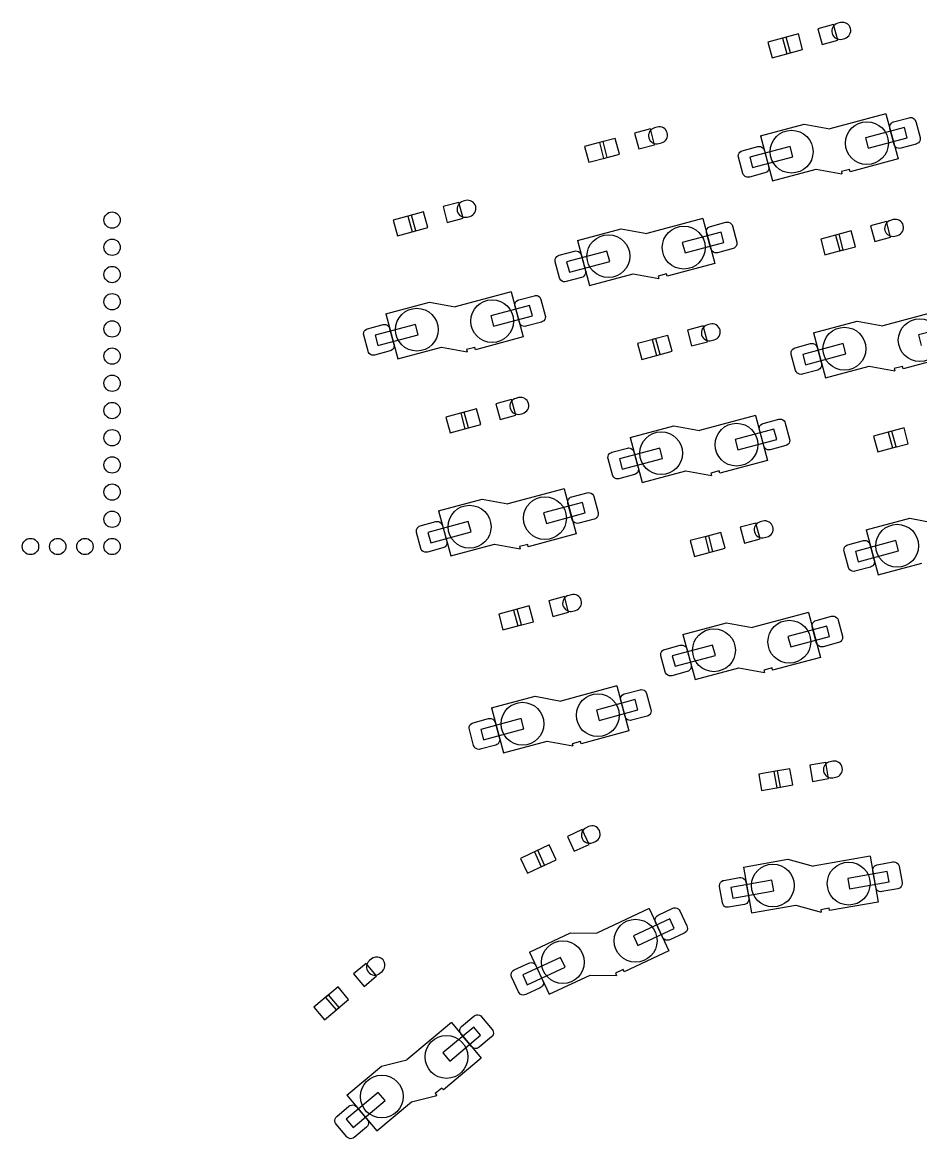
# Model space of a CAD drawing. Extents: x 13 to 283, y -158 to -54.
# Drawn here: x 147.8 to 231.7, y -158.4 to -54.1 of the extents above; entities that cross this region are included whole.
import ezdxf

# ---------------------------------------------------------------- set-up
doc = ezdxf.new("R2010")
doc.units = 0
doc.layers.add('BLACK', color=7, linetype='CONTINUOUS')

msp = doc.modelspace()

# ---------------------------------------------------------------- linework, layer by layer
at = {"layer": 'BLACK', "linetype": 'CONTINUOUS'}
for p, q in [((224.179535, -54.151348), (223.93419, -54.217088)), ((220.253047, -55.203446), (218.780976, -55.597887)), ((220.647488, -56.675517), (220.253047, -55.203446)), ((223.537195, -54.323462), (222.065124, -54.717903)), ((222.065124, -54.717903), (222.459565, -56.189974)), ((223.931636, -55.795533), (223.537195, -54.323462)), ((219.120017, -55.507041), (217.402601, -55.967222)), ((217.402601, -55.967222), (217.797041, -57.439293)), ((218.780976, -55.597887), (219.175417, -57.069958)), ((219.514457, -56.979112), (219.120017, -55.507041)), ((222.459565, -56.189974), (223.931636, -55.795533)), ((224.328631, -55.689158), (224.573976, -55.623418)), ((217.797041, -57.439293), (219.514457, -56.979112)), ((219.175417, -57.069958), (220.647488, -56.675517)), ((228.429456, -62.678958), (223.194138, -64.081757)), ((228.429456, -62.678958), (229.555319, -66.880735)), ((228.841754, -63.651845), (228.929727, -63.539978)), ((228.929727, -63.539978), (229.045652, -63.457428)), ((229.045652, -63.457428), (229.145356, -63.418882)), ((229.145356, -63.418882), (230.594245, -63.030653)), ((230.594245, -63.030653), (230.699864, -63.014183)), ((230.699864, -63.014183), (230.841534, -63.027711)), ((230.841534, -63.027711), (230.973654, -63.080604)), ((230.973654, -63.080604), (231.085521, -63.168577)), ((231.085521, -63.168577), (231.168072, -63.284503)), ((231.168072, -63.284503), (231.206618, -63.384207)), ((231.206618, -63.384207), (231.607787, -64.881392)), ((206.430403, -64.083594), (204.958332, -64.478035)), ((204.958332, -64.478035), (205.352773, -65.950106)), ((206.824844, -65.555665), (206.430403, -64.083594)), ((207.072743, -63.91148), (206.827398, -63.97722)), ((216.721135, -64.729154), (220.797342, -63.636937)), ((220.797342, -63.636937), (223.194138, -64.081757)), ((230.14283, -63.953948), (226.520609, -64.92452)), ((228.775333, -63.925635), (228.788861, -63.783966)), ((228.791803, -64.031254), (228.775333, -63.925635)), ((228.788861, -63.783966), (228.841754, -63.651845)), ((229.192972, -65.528439), (228.791803, -64.031254)), ((230.401649, -64.919874), (230.14283, -63.953948)), ((202.013225, -65.267173), (200.295809, -65.727354)), ((203.146255, -64.963578), (201.674184, -65.358019)), ((201.674184, -65.358019), (202.068625, -66.83009)), ((202.407665, -66.739244), (202.013225, -65.267173)), ((203.540696, -66.435649), (203.146255, -64.963578)), ((205.352773, -65.950106), (206.824844, -65.555665)), ((207.221839, -65.44929), (207.467184, -65.38355)), ((216.721135, -64.729154), (217.846997, -68.930931)), ((226.520609, -64.92452), (226.779428, -65.890446)), ((226.779428, -65.890446), (230.401649, -64.919874)), ((229.231518, -65.628143), (229.192972, -65.528439)), ((229.314069, -65.744069), (229.231518, -65.628143)), ((231.254234, -65.493764), (229.805345, -65.881993)), ((231.353938, -65.455218), (231.254234, -65.493764)), ((231.469863, -65.372668), (231.353938, -65.455218)), ((231.557836, -65.260801), (231.469863, -65.372668)), ((231.610729, -65.12868), (231.557836, -65.260801)), ((231.607787, -64.881392), (231.624257, -64.987011)), ((231.624257, -64.987011), (231.610729, -65.12868)), ((200.295809, -65.727354), (200.690249, -67.199425)), ((202.068625, -66.83009), (203.540696, -66.435649)), ((214.642537, -66.625466), (214.656065, -66.483797)), ((214.659007, -66.731085), (214.642537, -66.625466)), ((214.656065, -66.483797), (214.708958, -66.351676)), ((214.708958, -66.351676), (214.796931, -66.239809)), ((214.796931, -66.239809), (214.912856, -66.157259)), ((214.912856, -66.157259), (215.01256, -66.118713)), ((215.01256, -66.118713), (216.461449, -65.730484)), ((219.487368, -65.722031), (215.720257, -66.731425)), ((215.979076, -67.697351), (219.746187, -66.687957)), ((216.461449, -65.730484), (216.567068, -65.714014)), ((216.567068, -65.714014), (216.708738, -65.727542)), ((216.708738, -65.727542), (216.840858, -65.780435)), ((216.840858, -65.780435), (216.952725, -65.868408)), ((216.952725, -65.868408), (217.035276, -65.984334)), ((217.035276, -65.984334), (217.073822, -66.084038)), ((217.073822, -66.084038), (217.474991, -67.581223)), ((219.746187, -66.687957), (219.487368, -65.722031)), ((229.425936, -65.832042), (229.314069, -65.744069)), ((229.558056, -65.884935), (229.425936, -65.832042)), ((229.699726, -65.898463), (229.558056, -65.884935)), ((229.805345, -65.881993), (229.699726, -65.898463)), ((200.690249, -67.199425), (202.407665, -66.739244)), ((215.060176, -68.22827), (214.659007, -66.731085)), ((215.720257, -66.731425), (215.979076, -67.697351)), ((217.474991, -67.581223), (217.491461, -67.686842)), ((217.491461, -67.686842), (217.477933, -67.828511)), ((229.555319, -66.880735), (225.092742, -68.076479)), ((215.098722, -68.327974), (215.060176, -68.22827)), ((215.181273, -68.4439), (215.098722, -68.327974)), ((215.29314, -68.531873), (215.181273, -68.4439)), ((215.42526, -68.584766), (215.29314, -68.531873)), ((215.56693, -68.598294), (215.42526, -68.584766)), ((215.672549, -68.581824), (215.56693, -68.598294)), ((217.121438, -68.193595), (215.672549, -68.581824)), ((217.221142, -68.155049), (217.121438, -68.193595)), ((217.337067, -68.072499), (217.221142, -68.155049)), ((217.42504, -67.960632), (217.337067, -68.072499)), ((217.477933, -67.828511), (217.42504, -67.960632)), ((217.846997, -68.930931), (221.923204, -67.838714)), ((221.923204, -67.838714), (224.320001, -68.283535)), ((225.034508, -67.859146), (224.261767, -68.066201)), ((224.261767, -68.066201), (224.320001, -68.283535)), ((225.092742, -68.076479), (225.034508, -67.859146)), ((189.189494, -70.773835), (188.944149, -70.839575)), ((185.263006, -71.825933), (183.790935, -72.220374)), ((185.657447, -73.298004), (185.263006, -71.825933)), ((188.547154, -70.945949), (187.075083, -71.34039)), ((187.075083, -71.34039), (187.469524, -72.812461)), ((188.941595, -72.41802), (188.547154, -70.945949)), ((184.129976, -72.129528), (182.41256, -72.589709)), ((182.41256, -72.589709), (182.807, -74.06178)), ((183.790935, -72.220374), (184.185376, -73.692445)), ((184.524416, -73.601599), (184.129976, -72.129528)), ((187.469524, -72.812461), (188.941595, -72.41802)), ((189.33859, -72.311645), (189.583935, -72.245905)), ((211.322664, -72.43909), (206.087346, -73.841889)), ((211.322664, -72.43909), (212.448527, -76.640867)), ((212.038564, -73.179014), (213.487453, -72.790785)), ((213.487453, -72.790785), (213.593072, -72.774315)), ((213.593072, -72.774315), (213.734742, -72.787843)), ((213.734742, -72.787843), (213.866862, -72.840736)), ((213.866862, -72.840736), (213.978729, -72.928709)), ((213.978729, -72.928709), (214.06128, -73.044635)), ((228.467699, -72.724349), (226.995628, -73.11879)), ((228.86214, -74.19642), (228.467699, -72.724349)), ((229.110039, -72.552235), (228.864694, -72.617975)), ((182.807, -74.06178), (184.524416, -73.601599)), ((184.185376, -73.692445), (185.657447, -73.298004)), ((199.614343, -74.489286), (203.69055, -73.397069)), ((203.69055, -73.397069), (206.087346, -73.841889)), ((213.036038, -73.71408), (209.413817, -74.684652)), ((211.668541, -73.685767), (211.682069, -73.544098)), ((211.685011, -73.791386), (211.668541, -73.685767)), ((211.682069, -73.544098), (211.734962, -73.411977)), ((212.08618, -75.288571), (211.685011, -73.791386)), ((211.734962, -73.411977), (211.822935, -73.30011)), ((211.822935, -73.30011), (211.93886, -73.21756)), ((211.93886, -73.21756), (212.038564, -73.179014)), ((213.294857, -74.680006), (213.036038, -73.71408)), ((214.06128, -73.044635), (214.099826, -73.144339)), ((214.099826, -73.144339), (214.500995, -74.641524)), ((224.050521, -73.907928), (222.333105, -74.368109)), ((225.183551, -73.604333), (223.71148, -73.998774)), ((223.71148, -73.998774), (224.105921, -75.470845)), ((224.444961, -75.379999), (224.050521, -73.907928)), ((225.577992, -75.076404), (225.183551, -73.604333)), ((226.995628, -73.11879), (227.390069, -74.590861)), ((199.614343, -74.489286), (200.740205, -78.691063)), ((209.413817, -74.684652), (209.672636, -75.650578)), ((209.672636, -75.650578), (213.294857, -74.680006)), ((214.451044, -75.020933), (214.363071, -75.1328)), ((214.503937, -74.888812), (214.451044, -75.020933)), ((214.500995, -74.641524), (214.517465, -74.747143)), ((214.517465, -74.747143), (214.503937, -74.888812)), ((222.333105, -74.368109), (222.727545, -75.84018)), ((227.390069, -74.590861), (228.86214, -74.19642)), ((229.259135, -74.090045), (229.50448, -74.024305)), ((197.602166, -76.111808), (197.690139, -75.999941)), ((197.690139, -75.999941), (197.806064, -75.917391)), ((197.806064, -75.917391), (197.905768, -75.878845)), ((197.905768, -75.878845), (199.354657, -75.490616)), ((202.380576, -75.482163), (198.613465, -76.491557)), ((199.354657, -75.490616), (199.460276, -75.474146)), ((199.460276, -75.474146), (199.601946, -75.487674)), ((199.601946, -75.487674), (199.734066, -75.540567)), ((199.734066, -75.540567), (199.845933, -75.62854)), ((199.845933, -75.62854), (199.928484, -75.744466)), ((199.928484, -75.744466), (199.96703, -75.84417)), ((199.96703, -75.84417), (200.368199, -77.341355)), ((202.639395, -76.448089), (202.380576, -75.482163)), ((212.124726, -75.388275), (212.08618, -75.288571)), ((212.207277, -75.504201), (212.124726, -75.388275)), ((212.319144, -75.592174), (212.207277, -75.504201)), ((212.451264, -75.645067), (212.319144, -75.592174)), ((212.592934, -75.658595), (212.451264, -75.645067)), ((212.698553, -75.642125), (212.592934, -75.658595)), ((214.147442, -75.253896), (212.698553, -75.642125)), ((214.247146, -75.21535), (214.147442, -75.253896)), ((214.363071, -75.1328), (214.247146, -75.21535)), ((222.727545, -75.84018), (224.444961, -75.379999)), ((224.105921, -75.470845), (225.577992, -75.076404)), ((197.535745, -76.385598), (197.549273, -76.243929)), ((197.552215, -76.491217), (197.535745, -76.385598)), ((197.549273, -76.243929), (197.602166, -76.111808)), ((197.953384, -77.988402), (197.552215, -76.491217)), ((198.613465, -76.491557), (198.872284, -77.457483)), ((198.872284, -77.457483), (202.639395, -76.448089)), ((212.448527, -76.640867), (207.98595, -77.836611)), ((197.99193, -78.088106), (197.953384, -77.988402)), ((198.074481, -78.204032), (197.99193, -78.088106)), ((200.014646, -77.953727), (198.565757, -78.341956)), ((200.11435, -77.915181), (200.014646, -77.953727)), ((200.230275, -77.832631), (200.11435, -77.915181)), ((200.318248, -77.720764), (200.230275, -77.832631)), ((200.371141, -77.588643), (200.318248, -77.720764)), ((200.368199, -77.341355), (200.384669, -77.446974)), ((200.384669, -77.446974), (200.371141, -77.588643)), ((200.740205, -78.691063), (204.816412, -77.598846)), ((204.816412, -77.598846), (207.213209, -78.043667)), ((207.927716, -77.619278), (207.154975, -77.826333)), ((207.154975, -77.826333), (207.213209, -78.043667)), ((207.98595, -77.836611), (207.927716, -77.619278)), ((198.186348, -78.292005), (198.074481, -78.204032)), ((198.318468, -78.344898), (198.186348, -78.292005)), ((198.460138, -78.358426), (198.318468, -78.344898)), ((198.565757, -78.341956), (198.460138, -78.358426)), ((181.731094, -81.351641), (185.807301, -80.259424)), ((185.807301, -80.259424), (188.204097, -80.704244)), ((193.439415, -79.301445), (188.204097, -80.704244)), ((193.439415, -79.301445), (194.565278, -83.503222)), ((193.79882, -80.406453), (193.851713, -80.274332)), ((193.851713, -80.274332), (193.939686, -80.162465)), ((193.939686, -80.162465), (194.055611, -80.079915)), ((194.055611, -80.079915), (194.155315, -80.041369)), ((194.155315, -80.041369), (195.604204, -79.65314)), ((195.604204, -79.65314), (195.709823, -79.63667)), ((195.709823, -79.63667), (195.851493, -79.650198)), ((195.851493, -79.650198), (195.983613, -79.703091)), ((195.983613, -79.703091), (196.09548, -79.791064)), ((196.09548, -79.791064), (196.178031, -79.90699)), ((196.178031, -79.90699), (196.216577, -80.006694)), ((196.216577, -80.006694), (196.617746, -81.503879)), ((195.152789, -80.576435), (191.530568, -81.547007)), ((193.785292, -80.548122), (193.79882, -80.406453)), ((193.801762, -80.653741), (193.785292, -80.548122)), ((194.202931, -82.150926), (193.801762, -80.653741)), ((195.411608, -81.542361), (195.152789, -80.576435)), ((233.359959, -81.079845), (228.124641, -82.482644)), ((180.022519, -82.7412), (181.471408, -82.352971)), ((184.497327, -82.344518), (180.730216, -83.353912)), ((181.471408, -82.352971), (181.577027, -82.336501)), ((181.577027, -82.336501), (181.718697, -82.350029)), ((181.718697, -82.350029), (181.850817, -82.402922)), ((181.731094, -81.351641), (182.856956, -85.553418)), ((184.756146, -83.310444), (184.497327, -82.344518)), ((191.530568, -81.547007), (191.789387, -82.512933)), ((191.789387, -82.512933), (195.411608, -81.542361)), ((194.241477, -82.25063), (194.202931, -82.150926)), ((194.324028, -82.366556), (194.241477, -82.25063)), ((196.264193, -82.116251), (194.815304, -82.50448)), ((196.363897, -82.077705), (196.264193, -82.116251)), ((196.479822, -81.995155), (196.363897, -82.077705)), ((196.567795, -81.883288), (196.479822, -81.995155)), ((196.620688, -81.751167), (196.567795, -81.883288)), ((196.617746, -81.503879), (196.634216, -81.609498)), ((196.634216, -81.609498), (196.620688, -81.751167)), ((212.003246, -82.312367), (211.757901, -82.378107)), ((221.651638, -83.130041), (225.727845, -82.037824)), ((225.727845, -82.037824), (228.124641, -82.482644)), ((235.073333, -82.354835), (231.451112, -83.325407)), ((179.652496, -83.247953), (179.666024, -83.106284)), ((179.668966, -83.353572), (179.652496, -83.247953)), ((179.666024, -83.106284), (179.718917, -82.974163)), ((180.070135, -84.850757), (179.668966, -83.353572)), ((179.718917, -82.974163), (179.80689, -82.862296)), ((179.80689, -82.862296), (179.922815, -82.779746)), ((179.922815, -82.779746), (180.022519, -82.7412)), ((180.730216, -83.353912), (180.989035, -84.319838)), ((180.989035, -84.319838), (184.756146, -83.310444)), ((181.850817, -82.402922), (181.962684, -82.490895)), ((181.962684, -82.490895), (182.045235, -82.606821)), ((182.045235, -82.606821), (182.083781, -82.706525)), ((182.083781, -82.706525), (182.48495, -84.20371)), ((194.435895, -82.454529), (194.324028, -82.366556)), ((194.568015, -82.507422), (194.435895, -82.454529)), ((194.709685, -82.52095), (194.568015, -82.507422)), ((194.815304, -82.50448), (194.709685, -82.52095)), ((208.076758, -83.364465), (206.604687, -83.758906)), ((208.471199, -84.836536), (208.076758, -83.364465)), ((211.360906, -82.484481), (209.888835, -82.878922)), ((209.888835, -82.878922), (210.283276, -84.350993)), ((211.755347, -83.956552), (211.360906, -82.484481)), ((221.651638, -83.130041), (222.7775, -87.331818)), ((231.451112, -83.325407), (231.709931, -84.291333)), ((182.48495, -84.20371), (182.50142, -84.309329)), ((182.50142, -84.309329), (182.487892, -84.450998)), ((194.565278, -83.503222), (190.102701, -84.698966)), ((206.943728, -83.66806), (205.226312, -84.128241)), ((205.226312, -84.128241), (205.620752, -85.600312)), ((206.604687, -83.758906), (206.999128, -85.230977)), ((207.338168, -85.140131), (206.943728, -83.66806)), ((210.283276, -84.350993), (211.755347, -83.956552)), ((212.152342, -83.850177), (212.397687, -83.784437)), ((219.943063, -84.5196), (221.391952, -84.131371)), ((224.417871, -84.122918), (220.65076, -85.132312)), ((221.391952, -84.131371), (221.497571, -84.114901)), ((221.497571, -84.114901), (221.639241, -84.128429)), ((221.639241, -84.128429), (221.771361, -84.181322)), ((221.771361, -84.181322), (221.883228, -84.269295)), ((221.883228, -84.269295), (221.965779, -84.385221)), ((221.965779, -84.385221), (222.004325, -84.484925)), ((224.67669, -85.088844), (224.417871, -84.122918)), ((180.108681, -84.950461), (180.070135, -84.850757)), ((180.191232, -85.066387), (180.108681, -84.950461)), ((180.303099, -85.15436), (180.191232, -85.066387)), ((180.435219, -85.207253), (180.303099, -85.15436)), ((180.576889, -85.220781), (180.435219, -85.207253)), ((180.682508, -85.204311), (180.576889, -85.220781)), ((182.131397, -84.816082), (180.682508, -85.204311)), ((182.231101, -84.777536), (182.131397, -84.816082)), ((182.347026, -84.694986), (182.231101, -84.777536)), ((182.434999, -84.583119), (182.347026, -84.694986)), ((182.487892, -84.450998), (182.434999, -84.583119)), ((182.856956, -85.553418), (186.933163, -84.461201)), ((186.933163, -84.461201), (189.32996, -84.906022)), ((190.044467, -84.481633), (189.271726, -84.688688)), ((189.271726, -84.688688), (189.32996, -84.906022)), ((190.102701, -84.698966), (190.044467, -84.481633)), ((205.620752, -85.600312), (207.338168, -85.140131)), ((206.999128, -85.230977), (208.471199, -84.836536)), ((219.57304, -85.026353), (219.586568, -84.884684)), ((219.58951, -85.131972), (219.57304, -85.026353)), ((219.586568, -84.884684), (219.639461, -84.752563)), ((219.990679, -86.629157), (219.58951, -85.131972)), ((219.639461, -84.752563), (219.727434, -84.640696)), ((219.727434, -84.640696), (219.843359, -84.558146)), ((219.843359, -84.558146), (219.943063, -84.5196)), ((220.65076, -85.132312), (220.909579, -86.098238)), ((220.909579, -86.098238), (224.67669, -85.088844)), ((222.004325, -84.484925), (222.405494, -85.98211)), ((234.485822, -85.281622), (230.023245, -86.477366)), ((222.26757, -86.473386), (222.151645, -86.555936)), ((222.355543, -86.361519), (222.26757, -86.473386)), ((222.408436, -86.229398), (222.355543, -86.361519)), ((222.405494, -85.98211), (222.421964, -86.087729)), ((222.421964, -86.087729), (222.408436, -86.229398)), ((222.7775, -87.331818), (226.853707, -86.239601)), ((226.853707, -86.239601), (229.250504, -86.684422)), ((229.965011, -86.260033), (229.19227, -86.467088)), ((229.19227, -86.467088), (229.250504, -86.684422)), ((230.023245, -86.477366), (229.965011, -86.260033)), ((220.029225, -86.728861), (219.990679, -86.629157)), ((220.111776, -86.844787), (220.029225, -86.728861)), ((220.223643, -86.93276), (220.111776, -86.844787)), ((220.355763, -86.985653), (220.223643, -86.93276)), ((220.497433, -86.999181), (220.355763, -86.985653)), ((220.603052, -86.982711), (220.497433, -86.999181)), ((222.051941, -86.594482), (220.603052, -86.982711)), ((222.151645, -86.555936), (222.051941, -86.594482)), ((193.477657, -89.346836), (192.005586, -89.741277)), ((193.872098, -90.818907), (193.477657, -89.346836)), ((194.119997, -89.174722), (193.874652, -89.240462)), ((189.060479, -90.530415), (187.343063, -90.990596)), ((190.193509, -90.22682), (188.721438, -90.621261)), ((188.721438, -90.621261), (189.115879, -92.093332)), ((189.454919, -92.002486), (189.060479, -90.530415)), ((190.58795, -91.698891), (190.193509, -90.22682)), ((192.005586, -89.741277), (192.400027, -91.213348)), ((194.269093, -90.712532), (194.514438, -90.646792)), ((187.343063, -90.990596), (187.737503, -92.462667)), ((189.115879, -92.093332), (190.58795, -91.698891)), ((192.400027, -91.213348), (193.872098, -90.818907)), ((216.253167, -90.839977), (211.017849, -92.242776)), ((216.253167, -90.839977), (217.37903, -95.041754)), ((216.665465, -91.812864), (216.753438, -91.700997)), ((216.753438, -91.700997), (216.869363, -91.618447)), ((216.869363, -91.618447), (216.969067, -91.579901)), ((216.969067, -91.579901), (218.417956, -91.191672)), ((218.417956, -91.191672), (218.523575, -91.175202)), ((218.523575, -91.175202), (218.665245, -91.18873)), ((218.665245, -91.18873), (218.797365, -91.241623)), ((218.797365, -91.241623), (218.909232, -91.329596)), ((218.909232, -91.329596), (218.991783, -91.445522)), ((218.991783, -91.445522), (219.030329, -91.545226)), ((219.030329, -91.545226), (219.431498, -93.042411)), ((187.737503, -92.462667), (189.454919, -92.002486)), ((204.544846, -92.890173), (208.621053, -91.797956)), ((208.621053, -91.797956), (211.017849, -92.242776)), ((217.966541, -92.114967), (214.34432, -93.085539)), ((216.599044, -92.086654), (216.612572, -91.944985)), ((216.615514, -92.192273), (216.599044, -92.086654)), ((216.612572, -91.944985), (216.665465, -91.812864)), ((217.016683, -93.689458), (216.615514, -92.192273)), ((218.22536, -93.080893), (217.966541, -92.114967)), ((228.981022, -92.308815), (227.263606, -92.768996)), ((227.263606, -92.768996), (227.658046, -94.241067)), ((230.114052, -92.00522), (228.641981, -92.399661)), ((228.641981, -92.399661), (229.036422, -93.871732)), ((229.375462, -93.780886), (228.981022, -92.308815)), ((230.508493, -93.477291), (230.114052, -92.00522)), ((204.544846, -92.890173), (205.670708, -97.09195)), ((214.34432, -93.085539), (214.603139, -94.051465)), ((214.603139, -94.051465), (218.22536, -93.080893)), ((217.055229, -93.789162), (217.016683, -93.689458)), ((217.13778, -93.905088), (217.055229, -93.789162)), ((219.077945, -93.654783), (217.629056, -94.043012)), ((219.177649, -93.616237), (219.077945, -93.654783)), ((219.293574, -93.533687), (219.177649, -93.616237)), ((219.381547, -93.42182), (219.293574, -93.533687)), ((219.43444, -93.289699), (219.381547, -93.42182)), ((219.431498, -93.042411), (219.447968, -93.14803)), ((219.447968, -93.14803), (219.43444, -93.289699)), ((227.658046, -94.241067), (229.375462, -93.780886)), ((229.036422, -93.871732), (230.508493, -93.477291)), ((202.466248, -94.786485), (202.479776, -94.644816)), ((202.482718, -94.892104), (202.466248, -94.786485)), ((202.479776, -94.644816), (202.532669, -94.512695)), ((202.532669, -94.512695), (202.620642, -94.400828)), ((202.620642, -94.400828), (202.736567, -94.318278)), ((202.736567, -94.318278), (202.836271, -94.279732)), ((202.836271, -94.279732), (204.28516, -93.891503)), ((207.311079, -93.88305), (203.543968, -94.892444)), ((203.802787, -95.85837), (207.569898, -94.848976)), ((204.28516, -93.891503), (204.390779, -93.875033)), ((204.390779, -93.875033), (204.532449, -93.888561)), ((204.532449, -93.888561), (204.664569, -93.941454)), ((204.664569, -93.941454), (204.776436, -94.029427)), ((204.776436, -94.029427), (204.858987, -94.145353)), ((204.858987, -94.145353), (204.897533, -94.245057)), ((204.897533, -94.245057), (205.298702, -95.742242)), ((207.569898, -94.848976), (207.311079, -93.88305)), ((217.249647, -93.993061), (217.13778, -93.905088)), ((217.381767, -94.045954), (217.249647, -93.993061)), ((217.523437, -94.059482), (217.381767, -94.045954)), ((217.629056, -94.043012), (217.523437, -94.059482)), ((202.883887, -96.389289), (202.482718, -94.892104)), ((203.543968, -94.892444), (203.802787, -95.85837)), ((205.298702, -95.742242), (205.315172, -95.847861)), ((205.315172, -95.847861), (205.301644, -95.98953)), ((217.37903, -95.041754), (212.916453, -96.237498)), ((202.922433, -96.488993), (202.883887, -96.389289)), ((203.004984, -96.604919), (202.922433, -96.488993)), ((203.116851, -96.692892), (203.004984, -96.604919)), ((203.248971, -96.745785), (203.116851, -96.692892)), ((203.390641, -96.759313), (203.248971, -96.745785)), ((203.49626, -96.742843), (203.390641, -96.759313)), ((204.945149, -96.354614), (203.49626, -96.742843)), ((205.044853, -96.316068), (204.945149, -96.354614)), ((205.160778, -96.233518), (205.044853, -96.316068)), ((205.248751, -96.121651), (205.160778, -96.233518)), ((205.301644, -95.98953), (205.248751, -96.121651)), ((205.670708, -97.09195), (209.746915, -95.999733)), ((209.746915, -95.999733), (212.143712, -96.444554)), ((212.858219, -96.020165), (212.085478, -96.22722)), ((212.085478, -96.22722), (212.143712, -96.444554)), ((212.916453, -96.237498), (212.858219, -96.020165)), ((198.369918, -97.702332), (193.1346, -99.105131)), ((198.369918, -97.702332), (199.495781, -101.904109)), ((186.661597, -99.752528), (190.737804, -98.660311)), ((190.737804, -98.660311), (193.1346, -99.105131)), ((200.083292, -98.977322), (196.461071, -99.947894)), ((198.715795, -98.949009), (198.729323, -98.80734)), ((198.732265, -99.054628), (198.715795, -98.949009)), ((198.729323, -98.80734), (198.782216, -98.675219)), ((198.782216, -98.675219), (198.870189, -98.563352)), ((198.870189, -98.563352), (198.986114, -98.480802)), ((198.986114, -98.480802), (199.085818, -98.442256)), ((199.085818, -98.442256), (200.534707, -98.054027)), ((200.342111, -99.943248), (200.083292, -98.977322)), ((200.534707, -98.054027), (200.640326, -98.037557)), ((200.640326, -98.037557), (200.781996, -98.051085)), ((200.781996, -98.051085), (200.914116, -98.103978)), ((200.914116, -98.103978), (201.025983, -98.191951)), ((201.025983, -98.191951), (201.108534, -98.307877)), ((201.108534, -98.307877), (201.14708, -98.407581)), ((201.14708, -98.407581), (201.548249, -99.904766)), ((186.661597, -99.752528), (187.787459, -103.954305)), ((196.461071, -99.947894), (196.71989, -100.91382)), ((196.71989, -100.91382), (200.342111, -99.943248)), ((199.133434, -100.551813), (198.732265, -99.054628)), ((201.548249, -99.904766), (201.564719, -100.010385)), ((201.564719, -100.010385), (201.551191, -100.152054)), ((184.953022, -101.142087), (186.401911, -100.753858)), ((189.42783, -100.745405), (185.660719, -101.754799)), ((186.401911, -100.753858), (186.50753, -100.737388)), ((186.50753, -100.737388), (186.6492, -100.750916)), ((186.6492, -100.750916), (186.78132, -100.803809)), ((186.78132, -100.803809), (186.893187, -100.891782)), ((186.893187, -100.891782), (186.975738, -101.007708)), ((186.975738, -101.007708), (187.014284, -101.107412)), ((187.014284, -101.107412), (187.415453, -102.604597)), ((189.686649, -101.711331), (189.42783, -100.745405)), ((199.17198, -100.651517), (199.133434, -100.551813)), ((199.254531, -100.767443), (199.17198, -100.651517)), ((199.366398, -100.855416), (199.254531, -100.767443)), ((199.498518, -100.908309), (199.366398, -100.855416)), ((199.640188, -100.921837), (199.498518, -100.908309)), ((199.745807, -100.905367), (199.640188, -100.921837)), ((201.194696, -100.517138), (199.745807, -100.905367)), ((201.2944, -100.478592), (201.194696, -100.517138)), ((201.410325, -100.396042), (201.2944, -100.478592)), ((201.498298, -100.284175), (201.410325, -100.396042)), ((201.551191, -100.152054), (201.498298, -100.284175)), ((216.291409, -100.885368), (214.819338, -101.279809)), ((216.68585, -102.357439), (216.291409, -100.885368)), ((216.933749, -100.713254), (216.688404, -100.778994)), ((226.582142, -101.530928), (230.658349, -100.438711)), ((230.658349, -100.438711), (233.055145, -100.883531)), ((184.582999, -101.64884), (184.596527, -101.507171)), ((184.599469, -101.754459), (184.582999, -101.64884)), ((184.596527, -101.507171), (184.64942, -101.37505)), ((185.000638, -103.251644), (184.599469, -101.754459)), ((184.64942, -101.37505), (184.737393, -101.263183)), ((184.737393, -101.263183), (184.853318, -101.180633)), ((184.853318, -101.180633), (184.953022, -101.142087)), ((185.660719, -101.754799), (185.919538, -102.720725)), ((185.919538, -102.720725), (189.686649, -101.711331)), ((199.495781, -101.904109), (195.033204, -103.099853)), ((211.874231, -102.068947), (210.156815, -102.529128)), ((213.007261, -101.765352), (211.53519, -102.159793)), ((211.53519, -102.159793), (211.929631, -103.631864)), ((212.268671, -103.541018), (211.874231, -102.068947)), ((213.401702, -103.237423), (213.007261, -101.765352)), ((214.819338, -101.279809), (215.213779, -102.75188)), ((226.582142, -101.530928), (227.708004, -105.732705)), ((187.161604, -103.178423), (187.0619, -103.216969)), ((187.277529, -103.095873), (187.161604, -103.178423)), ((187.365502, -102.984006), (187.277529, -103.095873)), ((187.418395, -102.851885), (187.365502, -102.984006)), ((187.415453, -102.604597), (187.431923, -102.710216)), ((187.431923, -102.710216), (187.418395, -102.851885)), ((187.787459, -103.954305), (191.863666, -102.862088)), ((191.863666, -102.862088), (194.260463, -103.306909)), ((194.97497, -102.88252), (194.202229, -103.089575)), ((194.202229, -103.089575), (194.260463, -103.306909)), ((195.033204, -103.099853), (194.97497, -102.88252)), ((210.156815, -102.529128), (210.551255, -104.001199)), ((215.213779, -102.75188), (216.68585, -102.357439)), ((217.082845, -102.251064), (217.32819, -102.185324)), ((224.517072, -103.285571), (224.569965, -103.15345)), ((224.569965, -103.15345), (224.657938, -103.041583)), ((224.657938, -103.041583), (224.773863, -102.959033)), ((224.773863, -102.959033), (224.873567, -102.920487)), ((224.873567, -102.920487), (226.322456, -102.532258)), ((229.348375, -102.523805), (225.581264, -103.533199)), ((226.322456, -102.532258), (226.428075, -102.515788)), ((226.428075, -102.515788), (226.569745, -102.529316)), ((226.569745, -102.529316), (226.701865, -102.582209)), ((226.701865, -102.582209), (226.813732, -102.670182)), ((226.813732, -102.670182), (226.896283, -102.786108)), ((226.896283, -102.786108), (226.934829, -102.885812)), ((226.934829, -102.885812), (227.335998, -104.382997)), ((229.607194, -103.489731), (229.348375, -102.523805)), ((185.039184, -103.351348), (185.000638, -103.251644)), ((185.121735, -103.467274), (185.039184, -103.351348)), ((185.233602, -103.555247), (185.121735, -103.467274)), ((185.365722, -103.60814), (185.233602, -103.555247)), ((185.507392, -103.621668), (185.365722, -103.60814)), ((185.613011, -103.605198), (185.507392, -103.621668)), ((187.0619, -103.216969), (185.613011, -103.605198)), ((210.551255, -104.001199), (212.268671, -103.541018)), ((211.929631, -103.631864), (213.401702, -103.237423)), ((224.503544, -103.42724), (224.517072, -103.285571)), ((224.520014, -103.532859), (224.503544, -103.42724)), ((224.921183, -105.030044), (224.520014, -103.532859)), ((225.581264, -103.533199), (225.840083, -104.499125)), ((225.840083, -104.499125), (229.607194, -103.489731)), ((224.959729, -105.129748), (224.921183, -105.030044)), ((225.04228, -105.245674), (224.959729, -105.129748)), ((225.154147, -105.333647), (225.04228, -105.245674)), ((226.982445, -104.995369), (225.533556, -105.383598)), ((227.082149, -104.956823), (226.982445, -104.995369)), ((227.198074, -104.874273), (227.082149, -104.956823)), ((227.286047, -104.762406), (227.198074, -104.874273)), ((227.33894, -104.630285), (227.286047, -104.762406)), ((227.335998, -104.382997), (227.352468, -104.488616)), ((227.352468, -104.488616), (227.33894, -104.630285)), ((227.708004, -105.732705), (231.784211, -104.640488)), ((225.286267, -105.38654), (225.154147, -105.333647)), ((225.427937, -105.400068), (225.286267, -105.38654)), ((225.533556, -105.383598), (225.427937, -105.400068)), ((198.408161, -107.747722), (196.93609, -108.142163)), ((196.93609, -108.142163), (197.330531, -109.614234)), ((198.802602, -109.219793), (198.408161, -107.747722)), ((199.050501, -107.575608), (198.805156, -107.641348)), ((193.990983, -108.931301), (192.273567, -109.391482)), ((192.273567, -109.391482), (192.668007, -110.863553)), ((195.124013, -108.627706), (193.651942, -109.022147)), ((193.651942, -109.022147), (194.046383, -110.494218)), ((194.385423, -110.403372), (193.990983, -108.931301)), ((195.518454, -110.099777), (195.124013, -108.627706)), ((197.330531, -109.614234), (198.802602, -109.219793)), ((199.199597, -109.113418), (199.444942, -109.047678)), ((221.18367, -109.240864), (215.948352, -110.643663)), ((221.18367, -109.240864), (222.309533, -113.442641)), ((192.668007, -110.863553), (194.385423, -110.403372)), ((194.046383, -110.494218), (195.518454, -110.099777)), ((209.475349, -111.29106), (213.551556, -110.198843)), ((213.551556, -110.198843), (215.948352, -110.643663)), ((221.529547, -110.487541), (221.543075, -110.345872)), ((221.546017, -110.59316), (221.529547, -110.487541)), ((221.543075, -110.345872), (221.595968, -110.213751)), ((221.595968, -110.213751), (221.683941, -110.101884)), ((221.683941, -110.101884), (221.799866, -110.019334)), ((221.799866, -110.019334), (221.89957, -109.980788)), ((221.89957, -109.980788), (223.348459, -109.592559)), ((223.348459, -109.592559), (223.454078, -109.576089)), ((223.454078, -109.576089), (223.595748, -109.589617)), ((223.595748, -109.589617), (223.727868, -109.64251)), ((223.727868, -109.64251), (223.839735, -109.730483)), ((223.839735, -109.730483), (223.922286, -109.846409)), ((223.922286, -109.846409), (223.960832, -109.946113)), ((223.960832, -109.946113), (224.362001, -111.443298)), ((209.475349, -111.29106), (210.601211, -115.492837)), ((222.897044, -110.515854), (219.274823, -111.486426)), ((219.274823, -111.486426), (219.533642, -112.452352)), ((219.533642, -112.452352), (223.155863, -111.48178)), ((221.947186, -112.090345), (221.546017, -110.59316)), ((223.155863, -111.48178), (222.897044, -110.515854)), ((224.362001, -111.443298), (224.378471, -111.548917)), ((224.378471, -111.548917), (224.364943, -111.690586)), ((207.766774, -112.680619), (209.215663, -112.29239)), ((212.241582, -112.283937), (208.474471, -113.293331)), ((209.215663, -112.29239), (209.321282, -112.27592)), ((209.321282, -112.27592), (209.462952, -112.289448)), ((209.462952, -112.289448), (209.595072, -112.342341)), ((209.595072, -112.342341), (209.706939, -112.430314)), ((209.706939, -112.430314), (209.78949, -112.54624)), ((209.78949, -112.54624), (209.828036, -112.645944)), ((212.500401, -113.249863), (212.241582, -112.283937)), ((221.985732, -112.190049), (221.947186, -112.090345)), ((222.068283, -112.305975), (221.985732, -112.190049)), ((222.18015, -112.393948), (222.068283, -112.305975)), ((222.31227, -112.446841), (222.18015, -112.393948)), ((222.45394, -112.460369), (222.31227, -112.446841)), ((222.559559, -112.443899), (222.45394, -112.460369)), ((224.008448, -112.05567), (222.559559, -112.443899)), ((224.108152, -112.017124), (224.008448, -112.05567)), ((224.224077, -111.934574), (224.108152, -112.017124)), ((224.31205, -111.822707), (224.224077, -111.934574)), ((224.364943, -111.690586), (224.31205, -111.822707)), ((207.396751, -113.187372), (207.410279, -113.045703)), ((207.413221, -113.292991), (207.396751, -113.187372)), ((207.410279, -113.045703), (207.463172, -112.913582)), ((207.81439, -114.790176), (207.413221, -113.292991)), ((207.463172, -112.913582), (207.551145, -112.801715)), ((207.551145, -112.801715), (207.66707, -112.719165)), ((207.66707, -112.719165), (207.766774, -112.680619)), ((208.474471, -113.293331), (208.73329, -114.259257)), ((208.73329, -114.259257), (212.500401, -113.249863)), ((209.828036, -112.645944), (210.229205, -114.143129)), ((222.309533, -113.442641), (217.846956, -114.638385)), ((210.091281, -114.634405), (209.975356, -114.716955)), ((210.179254, -114.522538), (210.091281, -114.634405)), ((210.232147, -114.390417), (210.179254, -114.522538)), ((210.229205, -114.143129), (210.245675, -114.248748)), ((210.245675, -114.248748), (210.232147, -114.390417)), ((210.601211, -115.492837), (214.677418, -114.40062)), ((214.677418, -114.40062), (217.074215, -114.845441)), ((217.788722, -114.421052), (217.015981, -114.628107)), ((217.015981, -114.628107), (217.074215, -114.845441)), ((217.846956, -114.638385), (217.788722, -114.421052)), ((207.852936, -114.88988), (207.81439, -114.790176)), ((207.935487, -115.005806), (207.852936, -114.88988)), ((208.047354, -115.093779), (207.935487, -115.005806)), ((208.179474, -115.146672), (208.047354, -115.093779)), ((208.321144, -115.1602), (208.179474, -115.146672)), ((208.426763, -115.14373), (208.321144, -115.1602)), ((209.875652, -114.755501), (208.426763, -115.14373)), ((209.975356, -114.716955), (209.875652, -114.755501)), ((203.300421, -116.103219), (198.065103, -117.506018)), ((203.300421, -116.103219), (204.426284, -120.304996)), ((204.016321, -116.843143), (205.46521, -116.454914)), ((205.46521, -116.454914), (205.570829, -116.438444)), ((205.570829, -116.438444), (205.712499, -116.451972)), ((205.712499, -116.451972), (205.844619, -116.504865)), ((205.844619, -116.504865), (205.956486, -116.592838)), ((205.956486, -116.592838), (206.039037, -116.708764)), ((206.039037, -116.708764), (206.077583, -116.808468)), ((191.5921, -118.153415), (195.668307, -117.061198)), ((195.668307, -117.061198), (198.065103, -117.506018)), ((205.013795, -117.378209), (201.391574, -118.348781)), ((203.646298, -117.349896), (203.659826, -117.208227)), ((203.662768, -117.455515), (203.646298, -117.349896)), ((203.659826, -117.208227), (203.712719, -117.076106)), ((204.063937, -118.9527), (203.662768, -117.455515)), ((203.712719, -117.076106), (203.800692, -116.964239)), ((203.800692, -116.964239), (203.916617, -116.881689)), ((203.916617, -116.881689), (204.016321, -116.843143)), ((205.272614, -118.344135), (205.013795, -117.378209)), ((206.077583, -116.808468), (206.478752, -118.305653)), ((191.5921, -118.153415), (192.717962, -122.355192)), ((201.391574, -118.348781), (201.650393, -119.314707)), ((201.650393, -119.314707), (205.272614, -118.344135)), ((206.340828, -118.796929), (206.224903, -118.879479)), ((206.428801, -118.685062), (206.340828, -118.796929)), ((206.481694, -118.552941), (206.428801, -118.685062)), ((206.478752, -118.305653), (206.495222, -118.411272)), ((206.495222, -118.411272), (206.481694, -118.552941)), ((189.52703, -119.908058), (189.579923, -119.775937)), ((189.579923, -119.775937), (189.667896, -119.66407)), ((189.667896, -119.66407), (189.783821, -119.58152)), ((189.783821, -119.58152), (189.883525, -119.542974)), ((189.883525, -119.542974), (191.332414, -119.154745)), ((194.358333, -119.146292), (190.591222, -120.155686)), ((191.332414, -119.154745), (191.438033, -119.138275)), ((191.438033, -119.138275), (191.579703, -119.151803)), ((191.579703, -119.151803), (191.711823, -119.204696)), ((191.711823, -119.204696), (191.82369, -119.292669)), ((191.82369, -119.292669), (191.906241, -119.408595)), ((191.906241, -119.408595), (191.944787, -119.508299)), ((191.944787, -119.508299), (192.345956, -121.005484)), ((194.617152, -120.112218), (194.358333, -119.146292)), ((204.102483, -119.052404), (204.063937, -118.9527)), ((204.185034, -119.16833), (204.102483, -119.052404)), ((204.296901, -119.256303), (204.185034, -119.16833)), ((204.429021, -119.309196), (204.296901, -119.256303)), ((204.570691, -119.322724), (204.429021, -119.309196)), ((204.67631, -119.306254), (204.570691, -119.322724)), ((206.125199, -118.918025), (204.67631, -119.306254)), ((206.224903, -118.879479), (206.125199, -118.918025)), ((189.513502, -120.049727), (189.52703, -119.908058)), ((189.529972, -120.155346), (189.513502, -120.049727)), ((189.931141, -121.652531), (189.529972, -120.155346)), ((190.591222, -120.155686), (190.850041, -121.121612)), ((190.850041, -121.121612), (194.617152, -120.112218)), ((204.426284, -120.304996), (199.963707, -121.50074)), ((189.969687, -121.752235), (189.931141, -121.652531)), ((190.052238, -121.868161), (189.969687, -121.752235)), ((190.164105, -121.956134), (190.052238, -121.868161)), ((190.296225, -122.009027), (190.164105, -121.956134)), ((191.992403, -121.617856), (190.543514, -122.006085)), ((192.092107, -121.57931), (191.992403, -121.617856)), ((192.208032, -121.49676), (192.092107, -121.57931)), ((192.296005, -121.384893), (192.208032, -121.49676)), ((192.348898, -121.252772), (192.296005, -121.384893)), ((192.345956, -121.005484), (192.362426, -121.111103)), ((192.362426, -121.111103), (192.348898, -121.252772)), ((192.717962, -122.355192), (196.794169, -121.262975)), ((196.794169, -121.262975), (199.190966, -121.707796)), ((199.905473, -121.283407), (199.132732, -121.490462)), ((199.132732, -121.490462), (199.190966, -121.707796)), ((199.963707, -121.50074), (199.905473, -121.283407)), ((190.437895, -122.022555), (190.296225, -122.009027)), ((190.543514, -122.006085), (190.437895, -122.022555)), ((218.307086, -124.04136), (216.556098, -124.350107)), ((219.462266, -123.83767), (217.961419, -124.102309)), ((218.571726, -125.542207), (218.307086, -124.04136)), ((219.726905, -125.338517), (219.462266, -123.83767)), ((222.810612, -123.247266), (221.309765, -123.511905)), ((221.309765, -123.511905), (221.574404, -125.012752)), ((223.075251, -124.748113), (222.810612, -123.247266)), ((223.465509, -123.131788), (223.215368, -123.175895)), ((216.556098, -124.350107), (216.820738, -125.850954)), ((217.961419, -124.102309), (218.226058, -125.603156)), ((221.574404, -125.012752), (223.075251, -124.748113)), ((223.480007, -124.676742), (223.730148, -124.632635)), ((216.820738, -125.850954), (218.571726, -125.542207)), ((218.226058, -125.603156), (219.726905, -125.338517)), ((200.66425, -129.234557), (200.434048, -129.341902)), ((200.061555, -129.515598), (198.680342, -130.159669)), ((198.680342, -130.159669), (199.324413, -131.540882)), ((200.705626, -130.896811), (200.061555, -129.515598)), ((196.980109, -130.9525), (195.598896, -131.596571)), ((197.62418, -132.333713), (196.980109, -130.9525)), ((199.324413, -131.540882), (200.705626, -130.896811)), ((201.078118, -130.723115), (201.30832, -130.61577)), ((195.917011, -131.448232), (194.305595, -132.199647)), ((194.305595, -132.199647), (194.949665, -133.58086)), ((195.598896, -131.596571), (196.242967, -132.977784)), ((196.561081, -132.829445), (195.917011, -131.448232)), ((196.242967, -132.977784), (197.62418, -132.333713)), ((215.113574, -133.0193), (219.269463, -132.286505)), ((219.269463, -132.286505), (221.61837, -132.938527)), ((226.956028, -131.997354), (221.61837, -132.938527)), ((226.956028, -131.997354), (227.711398, -136.281267)), ((194.949665, -133.58086), (196.561081, -132.829445)), ((215.113574, -133.0193), (215.868943, -137.303214)), ((228.551759, -133.416823), (224.85873, -134.068003)), ((227.191934, -133.269432), (227.217758, -133.12948)), ((227.199136, -133.376084), (227.191934, -133.269432)), ((227.468291, -134.902536), (227.199136, -133.376084)), ((227.217758, -133.12948), (227.281964, -133.002472)), ((227.281964, -133.002472), (227.379353, -132.898698)), ((227.379353, -132.898698), (227.502032, -132.826565)), ((227.502032, -132.826565), (227.604716, -132.796856)), ((227.604716, -132.796856), (229.081927, -132.536384)), ((228.725408, -134.401631), (228.551759, -133.416823)), ((229.081927, -132.536384), (229.18858, -132.529182)), ((229.18858, -132.529182), (229.328531, -132.555006)), ((229.328531, -132.555006), (229.455539, -132.619212)), ((229.455539, -132.619212), (229.559313, -132.716601)), ((229.559313, -132.716601), (229.631446, -132.83928)), ((229.631446, -132.83928), (229.661155, -132.941964)), ((229.661155, -132.941964), (229.93031, -134.468416)), ((212.903436, -134.587283), (212.967642, -134.460275)), ((212.967642, -134.460275), (213.065031, -134.356501)), ((213.065031, -134.356501), (213.18771, -134.284368)), ((213.18771, -134.284368), (213.290394, -134.254659)), ((213.290394, -134.254659), (214.767605, -133.994187)), ((217.782745, -134.249492), (213.941995, -134.92672)), ((214.767605, -133.994187), (214.874258, -133.986985)), ((214.874258, -133.986985), (215.014209, -134.012809)), ((215.014209, -134.012809), (215.141217, -134.077015)), ((215.141217, -134.077015), (215.244991, -134.174404)), ((215.244991, -134.174404), (215.317124, -134.297083)), ((215.317124, -134.297083), (215.346833, -134.399767)), ((215.346833, -134.399767), (215.615988, -135.926219)), ((217.956393, -135.2343), (217.782745, -134.249492)), ((224.85873, -134.068003), (225.032379, -135.052811)), ((225.032379, -135.052811), (228.725408, -134.401631)), ((229.93031, -134.468416), (229.937512, -134.575068)), ((212.877612, -134.727235), (212.903436, -134.587283)), ((212.884814, -134.833887), (212.877612, -134.727235)), ((213.153969, -136.360339), (212.884814, -134.833887)), ((213.941995, -134.92672), (214.115643, -135.911528)), ((214.115643, -135.911528), (217.956393, -135.2343)), ((227.498, -135.00522), (227.468291, -134.902536)), ((227.570133, -135.127899), (227.498, -135.00522)), ((227.673907, -135.225288), (227.570133, -135.127899)), ((227.800915, -135.289494), (227.673907, -135.225288)), ((227.940866, -135.315318), (227.800915, -135.289494)), ((228.047519, -135.308116), (227.940866, -135.315318)), ((229.52473, -135.047644), (228.047519, -135.308116)), ((229.627414, -135.017935), (229.52473, -135.047644)), ((229.750093, -134.945802), (229.627414, -135.017935)), ((229.847482, -134.842028), (229.750093, -134.945802)), ((229.911688, -134.71502), (229.847482, -134.842028)), ((229.937512, -134.575068), (229.911688, -134.71502)), ((213.183678, -136.463023), (213.153969, -136.360339)), ((213.255811, -136.585702), (213.183678, -136.463023)), ((215.210408, -136.505447), (213.733197, -136.765919)), ((215.313092, -136.475738), (215.210408, -136.505447)), ((215.435771, -136.403605), (215.313092, -136.475738)), ((215.53316, -136.299831), (215.435771, -136.403605)), ((215.597366, -136.172823), (215.53316, -136.299831)), ((215.62319, -136.032871), (215.597366, -136.172823)), ((215.615988, -135.926219), (215.62319, -136.032871)), ((215.868943, -137.303214), (220.024832, -136.570418)), ((220.024832, -136.570418), (222.37374, -137.22244)), ((227.711398, -136.281267), (223.161586, -137.083522)), ((206.33041, -136.894624), (201.418222, -139.185215)), ((206.33041, -136.894624), (208.168799, -140.837062)), ((206.972595, -137.655691), (207.072424, -137.554265)), ((207.072424, -137.554265), (207.16392, -137.498991)), ((207.16392, -137.498991), (208.523382, -136.865064)), ((208.523382, -136.865064), (208.624536, -136.830503)), ((208.624536, -136.830503), (208.766402, -136.819225)), ((208.766402, -136.819225), (208.905701, -136.848372)), ((208.905701, -136.848372), (209.031144, -136.915583)), ((209.031144, -136.915583), (209.132571, -137.015413)), ((209.132571, -137.015413), (209.187845, -137.106909)), ((209.187845, -137.106909), (209.842903, -138.511686)), ((213.359585, -136.683091), (213.255811, -136.585702)), ((213.486593, -136.747297), (213.359585, -136.683091)), ((213.626544, -136.773121), (213.486593, -136.747297)), ((213.733197, -136.765919), (213.626544, -136.773121)), ((223.122515, -136.86194), (222.334669, -137.000859)), ((222.334669, -137.000859), (222.37374, -137.22244)), ((223.161586, -137.083522), (223.122515, -136.86194)), ((208.239153, -137.85272), (204.840499, -139.437538)), ((206.876236, -137.920433), (206.905383, -137.781135)), ((206.887514, -138.0623), (206.876236, -137.920433)), ((206.922075, -138.163454), (206.887514, -138.0623)), ((206.905383, -137.781135), (206.972595, -137.655691)), ((207.577133, -139.568231), (206.922075, -138.163454)), ((208.661771, -138.759028), (208.239153, -137.85272)), ((209.842903, -138.511686), (209.877464, -138.61284)), ((209.877464, -138.61284), (209.888742, -138.754707)), ((195.155977, -140.946801), (198.980595, -139.163352)), ((198.980595, -139.163352), (201.418222, -139.185215)), ((204.840499, -139.437538), (205.263117, -140.343846)), ((205.263117, -140.343846), (208.661771, -138.759028)), ((207.632407, -139.659727), (207.577133, -139.568231)), ((207.733834, -139.759557), (207.632407, -139.659727)), ((209.601058, -139.176149), (208.241596, -139.810076)), ((209.692554, -139.120875), (209.601058, -139.176149)), ((209.792383, -139.019449), (209.692554, -139.120875)), ((209.859595, -138.894005), (209.792383, -139.019449)), ((209.888742, -138.754707), (209.859595, -138.894005)), ((207.859277, -139.826768), (207.733834, -139.759557)), ((207.998576, -139.855915), (207.859277, -139.826768)), ((208.140442, -139.844637), (207.998576, -139.855915)), ((208.241596, -139.810076), (208.140442, -139.844637)), ((180.395194, -141.590556), (180.200619, -141.753824)), ((198.052595, -141.444243), (194.517995, -143.092455)), ((195.155977, -140.946801), (196.994366, -144.889239)), ((198.475213, -142.350551), (198.052595, -141.444243)), ((208.168799, -140.837062), (203.981657, -142.789559)), ((179.885776, -142.01801), (178.718324, -142.997618)), ((180.865384, -143.185462), (179.885776, -142.01801)), ((181.180228, -142.921276), (181.374803, -142.758008)), ((193.456117, -142.894084), (193.523329, -142.76864)), ((193.523329, -142.76864), (193.623158, -142.667214)), ((193.623158, -142.667214), (193.714654, -142.61194)), ((193.714654, -142.61194), (195.074116, -141.978013)), ((194.940613, -143.998763), (198.475213, -142.350551)), ((195.074116, -141.978013), (195.17527, -141.943452)), ((195.17527, -141.943452), (195.317136, -141.932174)), ((195.317136, -141.932174), (195.456435, -141.961321)), ((195.456435, -141.961321), (195.581878, -142.028532)), ((195.581878, -142.028532), (195.683305, -142.128362)), ((195.683305, -142.128362), (195.738579, -142.219858)), ((195.738579, -142.219858), (196.393637, -143.624635)), ((203.886568, -142.58564), (203.161522, -142.923734)), ((203.981657, -142.789559), (203.886568, -142.58564)), ((178.718324, -142.997618), (179.697932, -144.16507)), ((179.697932, -144.16507), (180.865384, -143.185462)), ((193.42697, -143.033382), (193.456117, -142.894084)), ((193.438248, -143.175249), (193.42697, -143.033382)), ((193.472809, -143.276403), (193.438248, -143.175249)), ((194.127867, -144.68118), (193.472809, -143.276403)), ((194.517995, -143.092455), (194.940613, -143.998763)), ((196.393637, -143.624635), (196.428198, -143.725789)), ((196.439476, -143.867656), (196.410329, -144.006954)), ((196.428198, -143.725789), (196.439476, -143.867656)), ((196.994366, -144.889239), (200.818985, -143.10579)), ((200.818985, -143.10579), (203.256611, -143.127653)), ((203.161522, -142.923734), (203.256611, -143.127653)), ((177.281224, -144.203488), (176.113772, -145.183096)), ((178.260832, -145.37094), (177.281224, -144.203488)), ((194.183141, -144.772676), (194.127867, -144.68118)), ((194.284568, -144.872506), (194.183141, -144.772676)), ((194.410011, -144.939717), (194.284568, -144.872506)), ((196.151792, -144.289098), (194.79233, -144.923025)), ((196.243288, -144.233824), (196.151792, -144.289098)), ((196.343117, -144.132398), (196.243288, -144.233824)), ((196.410329, -144.006954), (196.343117, -144.132398)), ((176.382654, -144.957478), (175.020627, -146.100354)), ((176.113772, -145.183096), (177.09338, -146.350548)), ((177.362263, -146.12493), (176.382654, -144.957478)), ((177.09338, -146.350548), (178.260832, -145.37094)), ((194.54931, -144.968864), (194.410011, -144.939717)), ((194.691176, -144.957586), (194.54931, -144.968864)), ((194.79233, -144.923025), (194.691176, -144.957586)), ((175.020627, -146.100354), (176.000236, -147.267806)), ((176.000236, -147.267806), (177.362263, -146.12493)), ((188.811386, -147.891148), (189.960453, -146.926967)), ((189.960453, -146.926967), (190.049216, -146.867403)), ((190.049216, -146.867403), (190.183329, -146.819791)), ((190.183329, -146.819791), (190.325425, -146.811892)), ((190.325425, -146.811892), (190.46399, -146.844346)), ((190.46399, -146.844346), (190.587798, -146.914523)), ((190.587798, -146.914523), (190.664869, -146.988595)), ((190.664869, -146.988595), (191.66119, -148.175964)), ((187.849855, -147.523102), (183.697894, -151.007011)), ((189.941534, -147.954533), (187.068867, -150.364987)), ((187.849855, -147.523102), (190.645981, -150.855395)), ((188.667137, -148.092027), (188.737314, -147.968219)), ((188.737314, -147.968219), (188.811386, -147.891148)), ((190.584321, -148.720577), (189.941534, -147.954533)), ((187.711654, -151.131031), (190.584321, -148.720577)), ((188.634683, -148.230592), (188.667137, -148.092027)), ((188.642583, -148.372688), (188.634683, -148.230592)), ((188.690194, -148.506801), (188.642583, -148.372688)), ((188.749758, -148.595564), (188.690194, -148.506801)), ((189.746079, -149.782933), (188.749758, -148.595564)), ((191.599562, -148.88038), (190.450495, -149.844561)), ((191.673634, -148.803309), (191.599562, -148.88038)), ((191.66119, -148.175964), (191.720754, -148.264727)), ((191.743811, -148.679501), (191.673634, -148.803309)), ((191.720754, -148.264727), (191.768365, -148.39884)), ((191.776265, -148.540936), (191.743811, -148.679501)), ((191.768365, -148.39884), (191.776265, -148.540936)), ((189.82315, -149.857005), (189.746079, -149.782933)), ((189.946958, -149.927182), (189.82315, -149.857005)), ((190.085523, -149.959636), (189.946958, -149.927182)), ((190.227619, -149.951737), (190.085523, -149.959636)), ((190.361732, -149.904125), (190.227619, -149.951737)), ((190.450495, -149.844561), (190.361732, -149.904125)), ((181.337669, -151.616797), (183.697894, -151.007011)), ((187.068867, -150.364987), (187.711654, -151.131031)), ((190.645981, -150.855395), (187.106856, -153.825074)), ((178.104962, -154.329361), (181.337669, -151.616797)), ((181.031629, -154.060153), (178.044056, -156.567025)), ((181.674416, -154.826197), (181.031629, -154.060153)), ((186.962229, -153.652714), (186.349393, -154.166944)), ((186.349393, -154.166944), (186.49402, -154.339304)), ((187.106856, -153.825074), (186.962229, -153.652714)), ((178.104962, -154.329361), (180.901088, -157.661654)), ((178.292788, -155.346623), (178.381551, -155.287059)), ((178.381551, -155.287059), (178.515664, -155.239447)), ((178.515664, -155.239447), (178.65776, -155.231548)), ((178.65776, -155.231548), (178.796325, -155.264002)), ((178.686843, -157.333069), (181.674416, -154.826197)), ((178.796325, -155.264002), (178.920133, -155.334179)), ((178.920133, -155.334179), (178.997204, -155.408251)), ((180.901088, -157.661654), (184.133795, -154.94909)), ((184.133795, -154.94909), (186.49402, -154.339304)), ((177.069649, -156.387875), (177.143721, -156.310804)), ((177.143721, -156.310804), (178.292788, -155.346623)), ((178.997204, -155.408251), (179.993525, -156.59562)), ((176.967018, -156.650248), (176.999472, -156.511683)), ((176.974918, -156.792344), (176.967018, -156.650248)), ((177.022529, -156.926457), (176.974918, -156.792344)), ((176.999472, -156.511683), (177.069649, -156.387875)), ((177.082093, -157.01522), (177.022529, -156.926457)), ((178.078414, -158.202589), (177.082093, -157.01522)), ((178.044056, -156.567025), (178.686843, -157.333069)), ((179.931897, -157.300036), (178.78283, -158.264217)), ((180.005969, -157.222965), (179.931897, -157.300036)), ((179.993525, -156.59562), (180.053089, -156.684383)), ((180.076146, -157.099157), (180.005969, -157.222965)), ((180.053089, -156.684383), (180.1007, -156.818496)), ((180.1086, -156.960592), (180.076146, -157.099157)), ((180.1007, -156.818496), (180.1086, -156.960592)), ((178.155485, -158.276661), (178.078414, -158.202589)), ((178.279293, -158.346838), (178.155485, -158.276661)), ((178.417858, -158.379292), (178.279293, -158.346838)), ((178.559954, -158.371393), (178.417858, -158.379292)), ((178.694067, -158.323781), (178.559954, -158.371393)), ((178.78283, -158.264217), (178.694067, -158.323781))]:
    msp.add_line(p, q, dxfattribs=at)
at = {"layer": 'BLACK'}
for centre, radius in [((226.650018, -65.407483), 2), ((219.616777, -66.204994), 2), ((156.1764, -72.597), 0.762), ((202.509985, -75.965126), 2), ((209.543226, -75.167615), 2), ((156.1764, -75.137), 0.762), ((156.1764, -77.677), 0.762), ((156.1764, -80.217), 0.762), ((191.659977, -82.02997), 2), ((184.626736, -82.827481), 2), ((156.1764, -82.757), 0.762), ((231.580521, -83.80837), 2), ((224.54728, -84.605881), 2), ((156.1764, -85.297), 0.762), ((156.1764, -87.837), 0.762), ((156.1764, -90.377), 0.762), ((214.473729, -93.568502), 2), ((156.1764, -92.917), 0.762), ((207.440488, -94.366013), 2), ((156.1764, -95.457), 0.762), ((156.1764, -97.997), 0.762), ((196.59048, -100.430857), 2), ((156.1764, -100.537), 0.762), ((189.557239, -101.228368), 2), ((229.477784, -103.006768), 2), ((148.5564, -103.077), 0.762), ((151.0964, -103.077), 0.762), ((153.6364, -103.077), 0.762), ((156.1764, -103.077), 0.762), ((219.404232, -111.969389), 2), ((212.370991, -112.7669), 2), ((194.487742, -119.629255), 2), ((201.520983, -118.831744), 2), ((217.869569, -134.741896), 2), ((224.945554, -134.560407), 2), ((205.051808, -139.890692), 2), ((198.263905, -141.897397), 2), ((187.39026, -150.748009), 2), ((181.353022, -154.443175), 2)]:
    msp.add_circle(centre, radius, dxfattribs=at)
for centre, start, end in [((224.376756, -54.887383), -75, 105), ((224.13141, -54.953123), 105, 285), ((207.024618, -64.713255), 105, 285), ((207.269964, -64.647515), -75, 105), ((189.141369, -71.57561), 105, 285), ((189.386715, -71.50987), -75, 105), ((229.061914, -73.35401), 105, 285), ((229.30726, -73.28827), -75, 105), ((212.200467, -83.048402), -75, 105), ((211.955121, -83.114142), 105, 285), ((194.071872, -89.976497), 105, 285), ((194.317218, -89.910757), -75, 105), ((216.885624, -101.515029), 105, 285), ((217.13097, -101.449289), -75, 105), ((199.002376, -108.377383), 105, 285), ((199.247722, -108.311643), -75, 105), ((223.347687, -123.926318), 100, 280), ((223.597829, -123.882212), -80, 100), ((200.986285, -129.925163), -65, 115), ((200.756083, -130.032509), 115, 295), ((180.690423, -142.33755), 130, 310), ((180.884999, -142.174282), -50, 130)]:
    msp.add_arc(centre, 0.762, start, end, dxfattribs=at)

doc.saveas('drawing.dxf')
